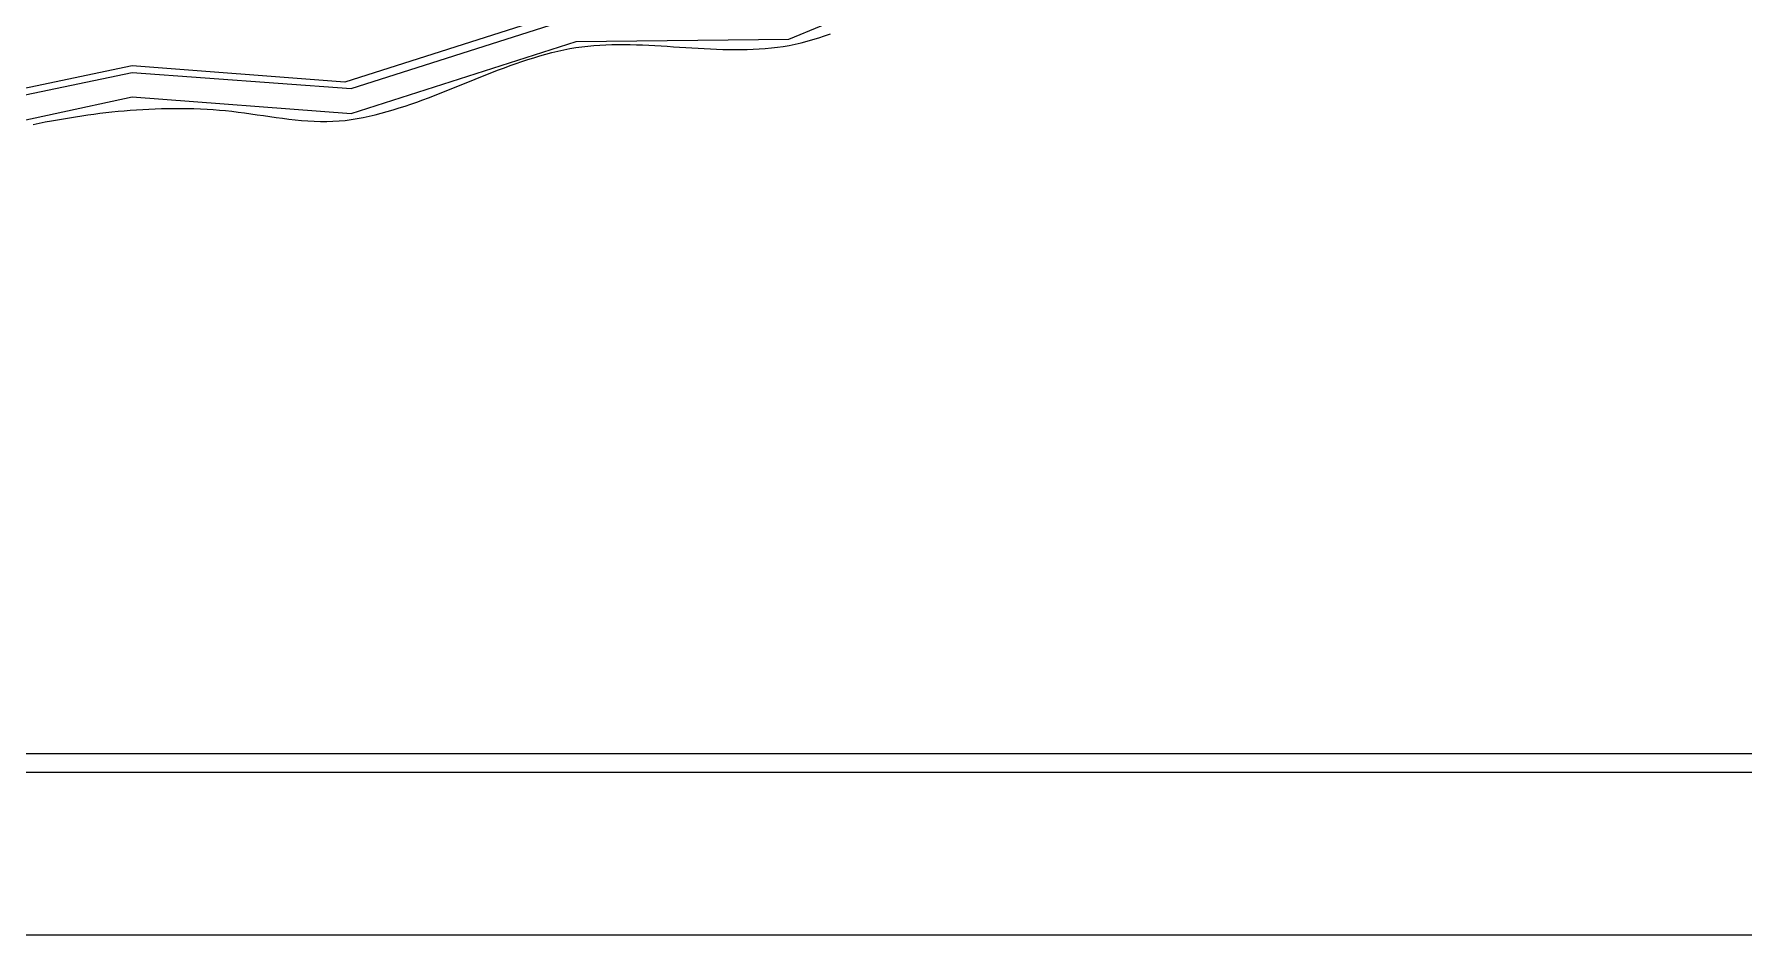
# Model space of a CAD drawing. Extents: x 0 to 1224, y 0 to 792.
# Drawn here: x 677.3 to 950.7, y 0 to 144 of the extents above; entities that cross this region are included whole.
import ezdxf

# ---------------------------------------------------------------- set-up
doc = ezdxf.new("R2010")
doc.units = 0
doc.layers.add('C7', color=7, linetype='CONTINUOUS')

msp = doc.modelspace()

# ---------------------------------------------------------------- linework, layer by layer
at = {"layer": 'C7'}
for points in [[(0, 792), (0, 0), (1224, 0), (1224, 792), (0, 792)], [(35, 748), (35, 26), (1171, 26), (1171, 748), (35, 748)], [(37, 746), (37, 29), (1169, 29), (1169, 746), (37, 746)], [(660, 132), (660, 131), (693, 137.8704), (728, 135.3256), (761, 145.8156), (796, 146.3789), (828, 159.8951), (859, 163), (844, 163.0887), (795, 147.3789), (760, 146.8156), (727, 136.3295), (693, 138.946), (660, 132)], [(656, 126), (693, 133.9568), (728, 131.3295), (764, 142.8156), (798, 143.213), (829, 156.0494)], [(677.1503, 129.5643), (678.1313, 129.7583), (679.1084, 129.9464), (680.0821, 130.1282), (681.0531, 130.3037), (682.0219, 130.4726), (682.989, 130.6346), (683.955, 130.7896), (684.9206, 130.9372), (685.8862, 131.0773), (686.8524, 131.2096), (687.8198, 131.3339), (688.789, 131.4499), (689.7606, 131.5575), (690.735, 131.6564), (691.7129, 131.7464), (692.6949, 131.8273), (693.6814, 131.8987), (694.6732, 131.9606), (695.6706, 132.0126), (696.6744, 132.0545), (697.6851, 132.0862), (698.7032, 132.1073), (699.7293, 132.1176), (700.764, 132.117), (701.8078, 132.1051), (702.8614, 132.0818), (703.9252, 132.0468), (705, 132), (705.968, 131.9414), (706.9454, 131.8621), (707.9312, 131.7647), (708.9246, 131.6521), (709.9246, 131.5271), (710.9302, 131.3924), (711.9406, 131.2509), (712.9548, 131.1052), (713.9719, 130.9583), (714.991, 130.8129), (716.0111, 130.6718), (717.0314, 130.5378), (718.0509, 130.4137), (719.0687, 130.3022), (720.0839, 130.2062), (721.0955, 130.1284), (722.1027, 130.0717), (723.1044, 130.0388), (724.0999, 130.0325), (725.0881, 130.0556), (726.0681, 130.111), (727.039, 130.2013), (728, 130.3294), (728.9743, 130.492), (729.9439, 130.6769), (730.9093, 130.8828), (731.8705, 131.1085), (732.8279, 131.3528), (733.7818, 131.6144), (734.7323, 131.8921), (735.6797, 132.1847), (736.6243, 132.491), (737.5664, 132.8098), (738.5061, 133.1399), (739.4438, 133.4799), (740.3797, 133.8288), (741.3141, 134.1853), (742.2472, 134.5481), (743.1793, 134.9161), (744.1106, 135.2881), (745.0414, 135.6628), (745.9719, 136.0389), (746.9024, 136.4154), (747.8332, 136.7909), (748.7645, 137.1642), (749.6966, 137.5342), (750.6297, 137.8996), (751.5641, 138.2591), (752.5, 138.6117), (753.4377, 138.956), (754.3774, 139.2908), (755.3195, 139.6149), (756.2641, 139.9271), (757.2116, 140.2262), (758.1621, 140.511), (759.1159, 140.7802), (760.0733, 141.0326), (761.0346, 141.267), (762, 141.4822), (762.9501, 141.6694), (763.9042, 141.83), (764.862, 141.9654), (765.8234, 142.0772), (766.788, 142.1667), (767.7558, 142.2356), (768.7263, 142.2852), (769.6995, 142.3171), (770.6751, 142.3328), (771.6528, 142.3337), (772.6325, 142.3213), (773.614, 142.2971), (774.5969, 142.2626), (775.5811, 142.2192), (776.5663, 142.1685), (777.5523, 142.112), (778.539, 142.0511), (779.526, 141.9873), (780.5132, 141.922), (781.5003, 141.8569), (782.4871, 141.7933), (783.4734, 141.7328), (784.459, 141.6768), (785.4436, 141.6268), (786.4269, 141.5843), (787.4089, 141.5509), (788.3892, 141.5278), (789.3677, 141.5168), (790.344, 141.5192), (791.318, 141.5365), (792.2895, 141.5702), (793.2583, 141.6218), (794.224, 141.6928), (795.1865, 141.7846), (796.1456, 141.8988), (797.101, 142.0368), (798.0525, 142.2002), (799, 142.3904), (799.951, 142.6094), (800.896, 142.8537), (801.8354, 143.1219), (802.7694, 143.4124), (803.6984, 143.7238), (804.6227, 144.0547)]]:
    msp.add_lwpolyline(points, dxfattribs=at)

doc.saveas('drawing.dxf')
